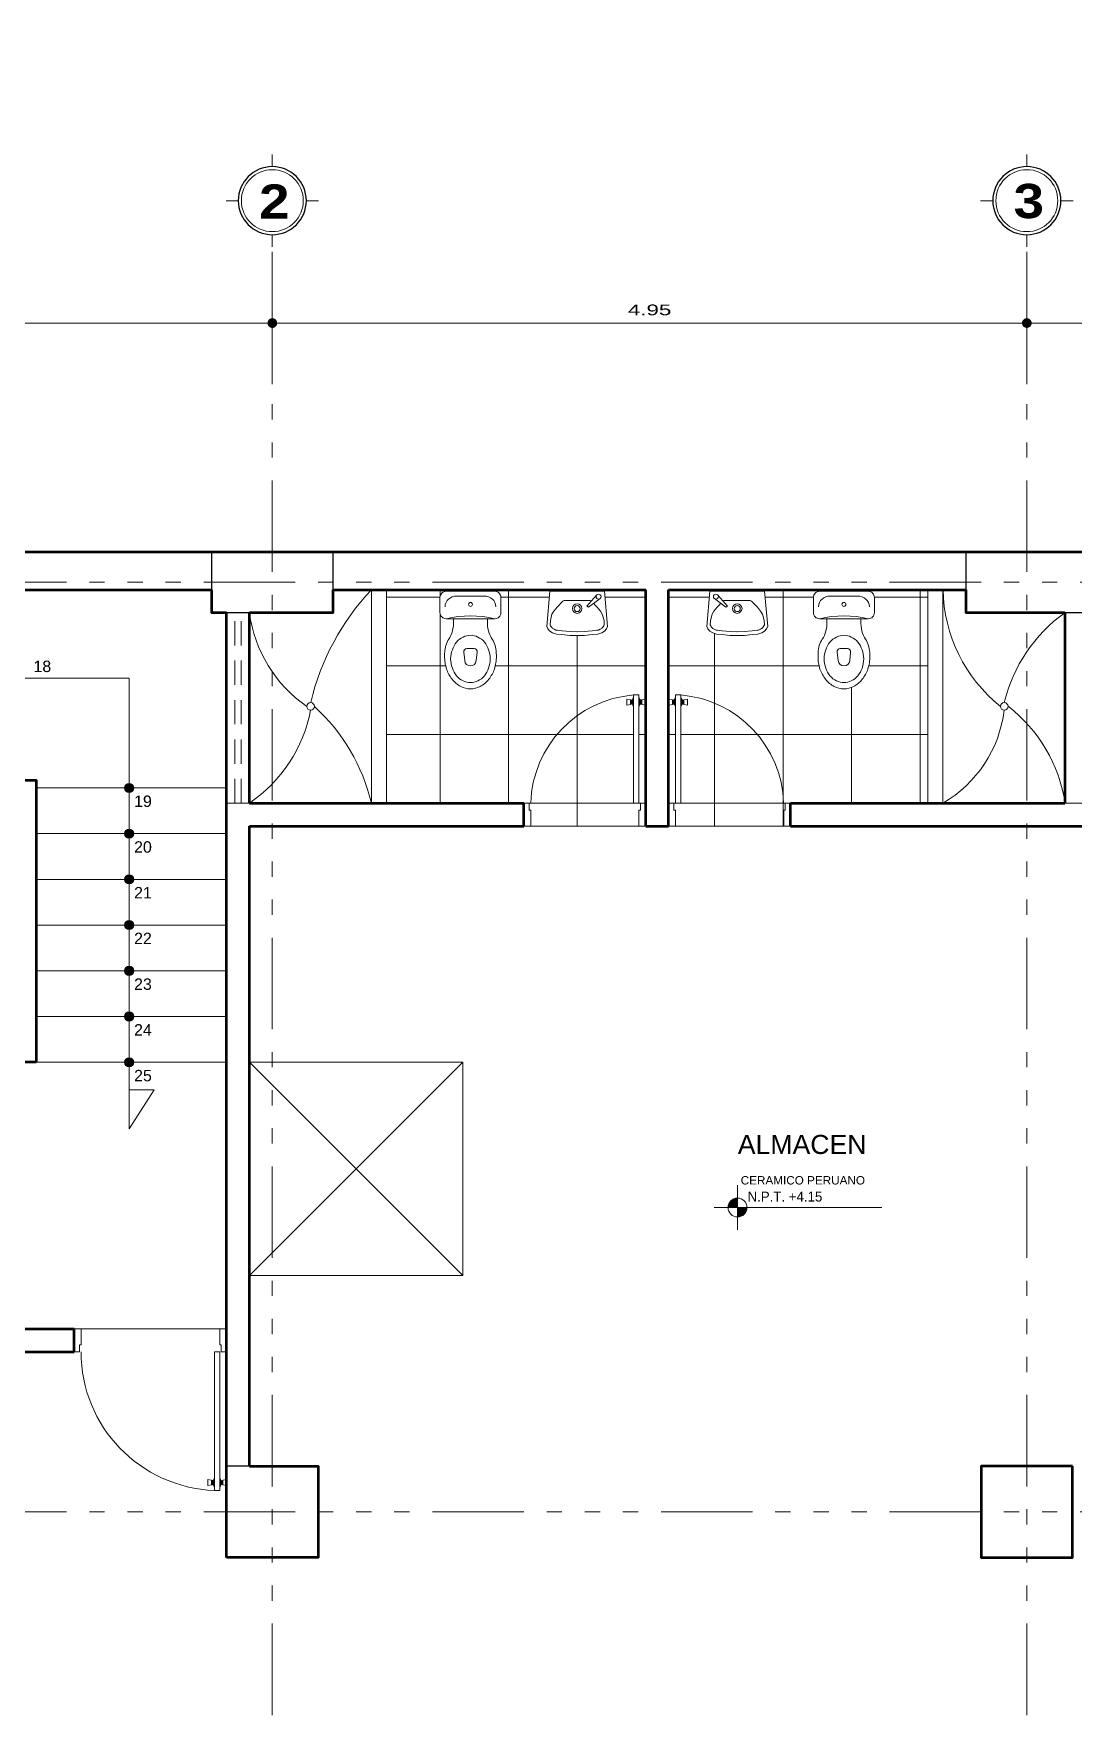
# Model space of a CAD drawing. Header units: millimetres. Extents: x 2325 to 2353, y 1262 to 1382.
# Drawn here: x 2330.16 to 2336.98, y 1331.87 to 1342.97 of the extents above; entities that cross this region are included whole.
import ezdxf

# ---------------------------------------------------------------- set-up
doc = ezdxf.new("R2010")
doc.units = ezdxf.units.MM
for name, pattern in [('ACAD_ISO14W100', [24, 12, -3, 0, -3, 0, -3, 0, -3]), ('CONTINUA', [0]), ('LÍNEAS_OCULTAS2', [4.7625, 3.175, -1.5875])]:
    doc.linetypes.add(name, pattern=pattern)
doc.layers.get('Defpoints').update_dxf_attribs({"lineweight": 0})
for name, color, linetype, lineweight in [('columnas', 152, 'Continuous', 30), ('cotas', 7, 'Continuous', 0), ('escalera', 142, 'Continuous', 9), ('LEJANO-EJES', 191, 'Continuous', 0), ('MOBILIARIO SANITARIOS', 160, 'Continuous', 0), ('muro alto', 42, 'Continuous', 53), ('PLUMA  01', 255, 'Continuous', 9), ('pluma 00', 7, 'Continuous', 0), ('pluma 01', 7, 'Continuous', 9), ('TEXTOS', 7, 'Continuous', 0), ('ventana alta', 150, 'LÍNEAS_OCULTAS2', 5)]:
    doc.layers.add(name, color=color, linetype=linetype, lineweight=lineweight)
doc.layers.add('PUERTAS', color=7, linetype='Continuous', lineweight=0, true_color=0x4242ff)
doc.layers.add('texto', color=4, linetype='Continuous')
doc.styles.add('Roberto', font='swissel.ttf', dxfattribs={"width": 1.5})
doc.styles.get("Standard").update_dxf_attribs({"font": 'arial.ttf'})
doc.styles.add('style1', font='romans.shx', dxfattribs={"height": 0.05})
doc.styles.add('style2', font='arial.ttf')
doc.dimstyles.new('ejes cortos', dxfattribs={"dimscale": 0, "dimtxt": 0.07, "dimasz": 0.05, "dimexe": 0.12, "dimexo": 0.1, "dimgap": 0.05, "dimtad": 1, "dimtih": 1, "dimtoh": 1, "dimzin": 4, "dimdsep": 46, "dimtxsty": 'Roberto', "dimblk": 'ARROW', "dimcen": 0.05, "dimclrd": 7, "dimclre": 7, "dimclrt": 7, "dimaunit": 1, "dimadec": 3, "dimazin": 1, "dimtfac": 1, "dimtix": 1, "dimtofl": 0, "dimtmove": 0, "dimatfit": 3, "dimldrblk": 'ARROW', "dimfxl": 0.4, "dimfxlon": 1, "dimtolj": 1, "dimtzin": 4, "dimlwd": 5, "dimlwe": 0, "dimarcsym": 0})

# ---------------------------------------------------------------- blocks, each defined once
blk = doc.blocks.new('P-100')
at = {"layer": 'PUERTAS'}
for p, q in [((0.045, 0), (0, 0)), ((0.045, -0.105), (0.045, 0)), ((0.955, 0), (1, 0)), ((0.955, -0.105), (0.955, 0)), ((0.045, -0.105), (0.035, -0.105)), ((0.035, -0.15), (0.035, -0.105)), ((0.955, -0.105), (0.965, -0.105)), ((0.965, -0.15), (0.965, -0.105)), ((0.035, -0.15), (0, -0.15)), ((0.045, -0.15), (0.045, -1.06)), ((0.045, -0.15), (0.08, -0.15)), ((0.08, -1.06), (0.08, -0.15)), ((0.965, -0.15), (1, -0.15)), ((0.001, -1.028), (0.001, -0.988)), ((0.025, -0.993), (0.001, -0.988)), ((0.025, -1), (0.025, -0.993)), ((0.029, -1), (0.029, -0.997)), ((0.033, -0.997), (0.029, -0.997)), ((0.037, -0.994), (0.033, -0.994)), ((0.033, -0.997), (0.033, -0.994)), ((0.033, -0.997), (0.033, -1.019)), ((0.043, -0.982), (0.037, -0.994)), ((0.037, -0.994), (0.037, -1.023)), ((0.043, -0.982), (0.043, -1.035)), ((0.045, -0.982), (0.043, -0.982)), ((0.08, -0.982), (0.082, -0.982)), ((0.082, -0.982), (0.082, -1.035)), ((0.082, -0.982), (0.088, -0.994)), ((0.088, -0.994), (0.088, -1.023)), ((0.088, -0.994), (0.092, -0.994)), ((0.092, -0.997), (0.092, -0.994)), ((0.092, -0.997), (0.096, -0.997)), ((0.092, -0.997), (0.092, -1.019)), ((0.096, -1), (0.096, -0.997)), ((0.1, -0.993), (0.124, -0.988)), ((0.1, -1), (0.1, -0.993)), ((0.124, -1.028), (0.124, -0.988)), ((0.025, -1.023), (0.001, -1.028)), ((0.029, -1), (0.025, -1)), ((0.025, -1), (0.025, -1.017)), ((0.029, -1.017), (0.025, -1.017)), ((0.025, -1.017), (0.025, -1.023)), ((0.029, -1), (0.029, -1.017)), ((0.029, -1.017), (0.029, -1.019)), ((0.033, -1.019), (0.029, -1.019)), ((0.033, -1.019), (0.033, -1.023)), ((0.037, -1.023), (0.033, -1.023)), ((0.043, -1.035), (0.037, -1.023)), ((0.045, -1.035), (0.043, -1.035)), ((0.045, -1.06), (0.08, -1.06)), ((0.08, -1.008), (0.08, -1.008)), ((0.08, -1.008), (0.08, -1.008)), ((0.08, -1.035), (0.082, -1.035)), ((0.082, -1.035), (0.088, -1.023)), ((0.088, -1.023), (0.092, -1.023)), ((0.092, -1.019), (0.096, -1.019)), ((0.092, -1.019), (0.092, -1.023)), ((0.096, -1), (0.096, -1.017)), ((0.096, -1), (0.1, -1)), ((0.096, -1.017), (0.1, -1.017)), ((0.096, -1.017), (0.096, -1.019)), ((0.1, -1), (0.1, -1.017)), ((0.1, -1.017), (0.1, -1.023)), ((0.1, -1.023), (0.124, -1.028))]:
    blk.add_line(p, q, dxfattribs=at)
blk.add_arc((0.045, -0.15), 0.91, 272.2042, 0, dxfattribs=at)
blk = doc.blocks.new('lava manos')
at = {"layer": 'MOBILIARIO SANITARIOS'}
for p, q in [((342.521, -343.005), (342.459, -343.076)), ((342.31, -343.038), (342.481, -343.038)), ((342.459, -343.076), (342.471, -343.083)), ((342.471, -343.083), (342.546, -343.026))]:
    blk.add_line(p, q, dxfattribs=at)
for points in [[(342.196, -343.208), (342.216, -342.978), (342.576, -342.978), (342.596, -343.208)], [(342.218, -343.197), (342.22, -343.169), (342.23, -343.129), (342.243, -343.109), (342.264, -343.081), (342.277, -343.068), (342.289, -343.055), (342.302, -343.043), (342.31, -343.038)], [(342.489, -343.043), (342.481, -343.038)], [(342.573, -343.197), (342.572, -343.169), (342.561, -343.129), (342.549, -343.109), (342.528, -343.081), (342.515, -343.068), (342.505, -343.057)], [(342.396, -343.268), (342.348, -343.267), (342.296, -343.262), (342.261, -343.259), (342.234, -343.25), (342.216, -343.239), (342.204, -343.225), (342.196, -343.208)], [(342.398, -343.243), (342.349, -343.241), (342.298, -343.237), (342.281, -343.236), (342.266, -343.234), (342.257, -343.232), (342.244, -343.227), (342.237, -343.223), (342.233, -343.22), (342.231, -343.218), (342.225, -343.211), (342.222, -343.205), (342.218, -343.197)], [(342.394, -343.243), (342.442, -343.241), (342.494, -343.237), (342.51, -343.236), (342.525, -343.234), (342.535, -343.232), (342.547, -343.227), (342.555, -343.223), (342.559, -343.22), (342.561, -343.218), (342.566, -343.211), (342.57, -343.205), (342.573, -343.197)], [(342.396, -343.268), (342.444, -343.267), (342.495, -343.262), (342.531, -343.259), (342.557, -343.25), (342.576, -343.239), (342.588, -343.225), (342.596, -343.208)]]:
    blk.add_lwpolyline(points, dxfattribs=at)
for centre, radius in [((342.536, -343.013), 0.0164), ((342.396, -343.091), 0.0316), ((342.396, -343.091), 0.02)]:
    blk.add_circle(centre, radius, dxfattribs=at)
blk = doc.blocks.new('ISS-I-08')
at = {"layer": 'MOBILIARIO SANITARIOS'}
for points in [[(-0.16, 0), (0.16, 0, -0.414214), (0.2, -0.04), (0.2, -0.14, -0.414214), (0.16, -0.18), (-0.16, -0.18, -0.414214), (-0.2, -0.14), (-0.2, -0.04, -0.414214)], [(0, -0.599, 0.115761), (0.048, -0.588, 0.104048), (0.092, -0.554, 0.090875), (0.119, -0.504, 0.083343), (0.13, -0.444, 0.083343), (0.119, -0.383, 0.090875), (0.092, -0.334, 0.104048), (0.048, -0.3, 0.115761), (0, -0.288, 0.115761), (-0.048, -0.3, 0.104048), (-0.092, -0.334, 0.090875), (-0.119, -0.383, 0.083343), (-0.13, -0.444, 0.083343), (-0.119, -0.504, 0.090875), (-0.092, -0.554, 0.104048), (-0.048, -0.588, 0.115761)], [(-0.038, -0.455), (-0.044, -0.399, -0.446781), (-0.024, -0.376), (0.024, -0.376, -0.446781), (0.044, -0.399), (0.038, -0.455, -0.895725)]]:
    blk.add_lwpolyline(points, format="xyb", close=True, dxfattribs=at)
for points in [[(0.167, -0.101, 0.419476), (0.091, -0.032), (-0.091, -0.032, 0.419476), (-0.167, -0.101, 0.419476)], [(-0.112, -0.18, -0.1412), (-0.135, -0.304, 0.142064), (-0.168, -0.39, 0.033775), (-0.17, -0.426, 0.079666), (-0.157, -0.51, 0.088603), (-0.12, -0.577, 0.105089), (-0.063, -0.625, 0.120705), (0, -0.64, 0.120705), (0.063, -0.625, 0.105089), (0.12, -0.577, 0.088603), (0.157, -0.51, 0.079666), (0.17, -0.426, 0.033775), (0.168, -0.39, 0.142064), (0.135, -0.304, -0.1412), (0.112, -0.18)]]:
    blk.add_lwpolyline(points, format="xyb", dxfattribs=at)
blk.add_circle((0, -0.086), 0.0127, dxfattribs=at)
blk.add_arc((0, -0.83), 0.669, 76.1721, 103.8279, dxfattribs=at)
blk = doc.blocks.new('P-80')
at = {"layer": 'PUERTAS'}
for p, q in [((0.045, 0), (0, 0)), ((0.045, -0.105), (0.045, 0)), ((0.755, -0.105), (0.755, 0)), ((0.755, 0), (0.8, 0)), ((0.045, -0.105), (0.035, -0.105)), ((0.035, -0.15), (0.035, -0.105)), ((0.755, -0.105), (0.765, -0.105)), ((0.765, -0.15), (0.765, -0.105)), ((0.035, -0.15), (0, -0.15)), ((0.045, -0.15), (0.08, -0.15)), ((0.045, -0.15), (0.045, -0.86)), ((0.08, -0.86), (0.08, -0.15)), ((0.765, -0.15), (0.8, -0.15)), ((0.001, -0.833), (0.001, -0.794)), ((0.025, -0.798), (0.001, -0.794)), ((0.025, -0.829), (0.001, -0.833)), ((0.025, -0.805), (0.025, -0.798)), ((0.029, -0.805), (0.025, -0.805)), ((0.025, -0.805), (0.025, -0.822)), ((0.029, -0.822), (0.025, -0.822)), ((0.025, -0.822), (0.025, -0.829)), ((0.033, -0.802), (0.029, -0.802)), ((0.029, -0.805), (0.029, -0.802)), ((0.029, -0.805), (0.029, -0.822)), ((0.029, -0.822), (0.029, -0.825)), ((0.033, -0.825), (0.029, -0.825)), ((0.037, -0.799), (0.033, -0.799)), ((0.033, -0.802), (0.033, -0.799)), ((0.033, -0.802), (0.033, -0.825)), ((0.033, -0.825), (0.033, -0.828)), ((0.037, -0.828), (0.033, -0.828)), ((0.043, -0.787), (0.037, -0.799)), ((0.037, -0.799), (0.037, -0.828)), ((0.043, -0.84), (0.037, -0.828)), ((0.045, -0.787), (0.043, -0.787)), ((0.043, -0.787), (0.043, -0.84)), ((0.045, -0.84), (0.043, -0.84)), ((0.045, -0.86), (0.08, -0.86)), ((0.08, -0.787), (0.082, -0.787)), ((0.08, -0.84), (0.082, -0.84)), ((0.082, -0.787), (0.082, -0.84)), ((0.082, -0.787), (0.088, -0.799)), ((0.082, -0.84), (0.088, -0.828)), ((0.088, -0.799), (0.092, -0.799)), ((0.088, -0.799), (0.088, -0.828)), ((0.088, -0.828), (0.092, -0.828)), ((0.092, -0.802), (0.092, -0.799)), ((0.092, -0.802), (0.096, -0.802)), ((0.092, -0.802), (0.092, -0.825)), ((0.092, -0.825), (0.096, -0.825)), ((0.092, -0.825), (0.092, -0.828)), ((0.096, -0.805), (0.096, -0.802)), ((0.096, -0.805), (0.1, -0.805)), ((0.096, -0.805), (0.096, -0.822)), ((0.096, -0.822), (0.096, -0.825)), ((0.096, -0.822), (0.1, -0.822)), ((0.1, -0.798), (0.124, -0.794)), ((0.1, -0.805), (0.1, -0.798)), ((0.1, -0.805), (0.1, -0.822)), ((0.1, -0.822), (0.1, -0.829)), ((0.1, -0.829), (0.124, -0.833)), ((0.124, -0.833), (0.124, -0.794)), ((0.08, -0.914), (0.08, -0.914)), ((0.08, -0.914), (0.08, -0.914))]:
    blk.add_line(p, q, dxfattribs=at)
blk.add_arc((0.021, -0.128), 0.734, 274.5891, 358.245, dxfattribs=at)
blk = doc.blocks.new('circulo de Letra del Eje')
at = {"layer": 'LEJANO-EJES', "lineweight": 5}
for p, q in [((0, 0.279), (0, 0.379)), ((0.279, 0), (0.379, 0)), ((-0.279, 0), (-0.379, 0)), ((0, -0.279), (0, -0.379))]:
    blk.add_line(p, q, dxfattribs=at)
at = {"layer": 'LEJANO-EJES', "lineweight": 30}
blk.add_circle((0, 0), 0.279, dxfattribs=at)
at = {"layer": 'LEJANO-EJES', "lineweight": 5}
blk.add_circle((0, 0), 0.254, dxfattribs=at)
blk = doc.blocks.new('ARROW')
at = {"layer": 'cotas', "ltscale": 0.5}
blk.add_line((2.5, 0), (-2.5, 0), dxfattribs=at)
at = {"layer": 'cotas', "const_width": 0.635}
blk.add_lwpolyline([(-0.32, 0, 1), (0.32, 0, 1)], format="xyb", close=True, dxfattribs=at)
blk = doc.blocks.new('*D55')
at = {"layer": 'cotas', "color": 7, "linetype": 'CONTINUA', "lineweight": 0, "transparency": 16777216}
for p, q in [((2326.924, 1340.669), (2326.924, 1341.189)), ((2331.724, 1340.669), (2331.724, 1341.189))]:
    blk.add_line(p, q, dxfattribs=at)
at = {"layer": 'cotas', "color": 7, "linetype": 'CONTINUA', "lineweight": 5, "transparency": 16777216}
blk.add_line((2326.974, 1341.069), (2331.674, 1341.069), dxfattribs=at)
at = {"layer": 'Defpoints', "color": 0, "transparency": 16777216}
for p in [(2331.724, 1341.069), (2326.924, 1339.569), (2331.724, 1339.569)]:
    blk.add_point(p, dxfattribs=at)
at = {"layer": 'cotas', "color": 7, "lineweight": 5, "transparency": 16777216, "xscale": 0.05, "yscale": 0.05, "zscale": 0.05, "rotation": 180}
blk.add_blockref('ARROW', (2326.924, 1341.069), dxfattribs=at)
at = {"layer": 'cotas', "color": 7, "lineweight": 5, "transparency": 16777216, "xscale": 0.05, "yscale": 0.05, "zscale": 0.05}
blk.add_blockref('ARROW', (2331.724, 1341.069), dxfattribs=at)
at = {"layer": 'cotas', "color": 7, "transparency": 16777216, "insert": (2329.324, 1341.155), "char_height": 0.07, "attachment_point": 5, "style": 'Roberto'}
blk.add_mtext('\\A1;4.80', dxfattribs=at)
blk = doc.blocks.new('*D56')
at = {"layer": 'cotas', "color": 7, "linetype": 'CONTINUA', "lineweight": 0, "transparency": 16777216}
for p, q in [((2331.724, 1340.669), (2331.724, 1341.189)), ((2336.674, 1340.669), (2336.674, 1341.189))]:
    blk.add_line(p, q, dxfattribs=at)
at = {"layer": 'cotas', "color": 7, "linetype": 'CONTINUA', "lineweight": 5, "transparency": 16777216}
blk.add_line((2331.774, 1341.069), (2336.624, 1341.069), dxfattribs=at)
at = {"layer": 'Defpoints', "color": 0, "transparency": 16777216}
for p in [(2336.674, 1341.069), (2331.724, 1339.569), (2336.674, 1339.569)]:
    blk.add_point(p, dxfattribs=at)
at = {"layer": 'cotas', "color": 7, "lineweight": 5, "transparency": 16777216, "xscale": 0.05, "yscale": 0.05, "zscale": 0.05, "rotation": 180}
blk.add_blockref('ARROW', (2331.724, 1341.069), dxfattribs=at)
at = {"layer": 'cotas', "color": 7, "lineweight": 5, "transparency": 16777216, "xscale": 0.05, "yscale": 0.05, "zscale": 0.05}
blk.add_blockref('ARROW', (2336.674, 1341.069), dxfattribs=at)
at = {"layer": 'cotas', "color": 7, "transparency": 16777216, "insert": (2334.199, 1341.155), "char_height": 0.07, "attachment_point": 5, "style": 'Roberto'}
blk.add_mtext('\\A1;4.95', dxfattribs=at)
blk = doc.blocks.new('*D57')
at = {"layer": 'cotas', "color": 7, "linetype": 'CONTINUA', "lineweight": 0, "transparency": 16777216}
for p, q in [((2336.674, 1340.669), (2336.674, 1341.189)), ((2341.474, 1340.669), (2341.474, 1341.189))]:
    blk.add_line(p, q, dxfattribs=at)
at = {"layer": 'cotas', "color": 7, "linetype": 'CONTINUA', "lineweight": 5, "transparency": 16777216}
blk.add_line((2336.724, 1341.069), (2341.424, 1341.069), dxfattribs=at)
at = {"layer": 'Defpoints', "color": 0, "transparency": 16777216}
for p in [(2341.474, 1341.069), (2336.674, 1339.569), (2341.474, 1339.569)]:
    blk.add_point(p, dxfattribs=at)
at = {"layer": 'cotas', "color": 7, "lineweight": 5, "transparency": 16777216, "xscale": 0.05, "yscale": 0.05, "zscale": 0.05, "rotation": 180}
blk.add_blockref('ARROW', (2336.674, 1341.069), dxfattribs=at)
at = {"layer": 'cotas', "color": 7, "lineweight": 5, "transparency": 16777216, "xscale": 0.05, "yscale": 0.05, "zscale": 0.05}
blk.add_blockref('ARROW', (2341.474, 1341.069), dxfattribs=at)
at = {"layer": 'cotas', "color": 7, "transparency": 16777216, "insert": (2339.074, 1341.155), "char_height": 0.07, "attachment_point": 5, "style": 'Roberto'}
blk.add_mtext('\\A1;4.80', dxfattribs=at)
blk = doc.blocks.new('*D80')
at = {"layer": 'cotas', "color": 7, "linetype": 'CONTINUA', "lineweight": 0, "transparency": 16777216}
for p, q in [((2336.674, 1365.168), (2336.674, 1364.648)), ((2341.474, 1365.168), (2341.474, 1364.648))]:
    blk.add_line(p, q, dxfattribs=at)
at = {"layer": 'cotas', "color": 7, "linetype": 'CONTINUA', "lineweight": 5, "transparency": 16777216}
blk.add_line((2336.724, 1364.768), (2341.424, 1364.768), dxfattribs=at)
at = {"layer": 'Defpoints', "color": 0, "transparency": 16777216}
for p in [(2336.674, 1365.469), (2341.474, 1365.469), (2341.474, 1364.768), (2327.992, 1317.119), (2327.992, 1316.819), (2328.032, 1316.819)]:
    blk.add_point(p, dxfattribs=at)
at = {"layer": 'PLUMA  01', "color": 7, "linetype": 'CONTINUA', "lineweight": 5, "transparency": 16777216}
for p, q in [((2328.032, 1317.169), (2328.032, 1317.219)), ((2328.032, 1316.769), (2328.032, 1316.719))]:
    blk.add_line(p, q, dxfattribs=at)
at = {"layer": 'PLUMA  01', "color": 7, "linetype": 'CONTINUA', "lineweight": 0, "transparency": 16777216}
for p, q in [((2328.032, 1317.119), (2328.152, 1317.119)), ((2328.032, 1316.819), (2328.152, 1316.819))]:
    blk.add_line(p, q, dxfattribs=at)
at = {"layer": 'cotas', "color": 7, "lineweight": 5, "transparency": 16777216, "xscale": 0.05, "yscale": 0.05, "zscale": 0.05, "rotation": 180}
blk.add_blockref('ARROW', (2336.674, 1364.768), dxfattribs=at)
at = {"layer": 'cotas', "color": 7, "lineweight": 5, "transparency": 16777216, "xscale": 0.05, "yscale": 0.05, "zscale": 0.05}
blk.add_blockref('ARROW', (2341.474, 1364.768), dxfattribs=at)
at = {"layer": 'PLUMA  01', "color": 7, "lineweight": 5, "transparency": 16777216, "xscale": 0.05, "yscale": 0.05, "zscale": 0.05}
for p, rotation in [((2328.032, 1317.119), 270), ((2328.032, 1316.819), 90)]:
    blk.add_blockref('ARROW', p, dxfattribs=dict(at, rotation=rotation))
at = {"layer": 'cotas', "color": 7, "transparency": 16777216, "insert": (2339.074, 1364.853), "char_height": 0.07, "attachment_point": 5, "style": 'Roberto'}
blk.add_mtext('\\A1;4.80', dxfattribs=at)
at = {"layer": 'PLUMA  01', "color": 7, "transparency": 16777216, "insert": (2328.032, 1316.969), "char_height": 0.07, "attachment_point": 5, "style": 'Roberto'}
blk.add_mtext('\\A1;.30', dxfattribs=at)
blk = doc.blocks.new('*D83')
at = {"layer": 'cotas', "color": 7, "linetype": 'CONTINUA', "lineweight": 0, "transparency": 16777216}
for p, q in [((2342.724, 1379.369), (2343.244, 1379.369)), ((2342.724, 1373.269), (2343.244, 1373.269))]:
    blk.add_line(p, q, dxfattribs=at)
at = {"layer": 'cotas', "color": 7, "linetype": 'CONTINUA', "lineweight": 5, "transparency": 16777216}
for p, q in [((2343.124, 1379.319), (2343.124, 1376.405)), ((2343.124, 1373.319), (2343.124, 1376.233))]:
    blk.add_line(p, q, dxfattribs=at)
at = {"layer": 'Defpoints', "color": 0, "transparency": 16777216}
for p in [(2341.624, 1379.369), (2341.624, 1373.269), (2343.124, 1373.269), (2328.874, 1316.319), (2329.724, 1316.319), (2329.724, 1315.977)]:
    blk.add_point(p, dxfattribs=at)
at = {"layer": 'PLUMA  01', "color": 7, "linetype": 'CONTINUA', "lineweight": 0, "transparency": 16777216}
for p, q in [((2328.874, 1316.219), (2328.874, 1315.857)), ((2329.724, 1316.219), (2329.724, 1315.857))]:
    blk.add_line(p, q, dxfattribs=at)
at = {"layer": 'PLUMA  01', "color": 7, "linetype": 'CONTINUA', "lineweight": 5, "transparency": 16777216}
blk.add_line((2328.924, 1315.977), (2329.674, 1315.977), dxfattribs=at)
at = {"layer": 'cotas', "color": 7, "lineweight": 5, "transparency": 16777216, "xscale": 0.05, "yscale": 0.05, "zscale": 0.05}
for p, rotation in [((2343.124, 1379.369), 90), ((2343.124, 1373.269), 270)]:
    blk.add_blockref('ARROW', p, dxfattribs=dict(at, rotation=rotation))
at = {"layer": 'PLUMA  01', "color": 7, "lineweight": 5, "transparency": 16777216, "xscale": 0.05, "yscale": 0.05, "zscale": 0.05, "rotation": 180}
blk.add_blockref('ARROW', (2328.874, 1315.977), dxfattribs=at)
at = {"layer": 'PLUMA  01', "color": 7, "lineweight": 5, "transparency": 16777216, "xscale": 0.05, "yscale": 0.05, "zscale": 0.05}
blk.add_blockref('ARROW', (2329.724, 1315.977), dxfattribs=at)
at = {"layer": 'cotas', "color": 7, "transparency": 16777216, "insert": (2343.124, 1376.319), "char_height": 0.07, "attachment_point": 5, "style": 'Roberto'}
blk.add_mtext('\\A1;6.10', dxfattribs=at)
at = {"layer": 'PLUMA  01', "color": 7, "transparency": 16777216, "insert": (2329.299, 1316.063), "char_height": 0.07, "attachment_point": 5, "style": 'Roberto'}
blk.add_mtext('\\A1;.85', dxfattribs=at)
blk = doc.blocks.new('*D84')
at = {"layer": 'cotas', "color": 7, "linetype": 'CONTINUA', "lineweight": 0, "transparency": 16777216}
for p, q in [((2342.724, 1373.269), (2343.244, 1373.269)), ((2342.724, 1367.169), (2343.244, 1367.169))]:
    blk.add_line(p, q, dxfattribs=at)
at = {"layer": 'cotas', "color": 7, "linetype": 'CONTINUA', "lineweight": 5, "transparency": 16777216}
for p, q in [((2343.124, 1373.219), (2343.124, 1370.305)), ((2343.124, 1367.219), (2343.124, 1370.133))]:
    blk.add_line(p, q, dxfattribs=at)
at = {"layer": 'Defpoints', "color": 0, "transparency": 16777216}
for p in [(2341.624, 1373.269), (2341.624, 1367.169), (2343.124, 1367.169), (2331.574, 1314.819), (2332.974, 1314.819), (2332.974, 1314.349)]:
    blk.add_point(p, dxfattribs=at)
at = {"layer": 'PLUMA  01', "color": 7, "linetype": 'CONTINUA', "lineweight": 0, "transparency": 16777216}
for p, q in [((2331.574, 1314.719), (2331.574, 1314.229)), ((2332.974, 1314.719), (2332.974, 1314.229))]:
    blk.add_line(p, q, dxfattribs=at)
at = {"layer": 'PLUMA  01', "color": 7, "linetype": 'CONTINUA', "lineweight": 5, "transparency": 16777216}
blk.add_line((2331.624, 1314.349), (2332.924, 1314.349), dxfattribs=at)
at = {"layer": 'cotas', "color": 7, "lineweight": 5, "transparency": 16777216, "xscale": 0.05, "yscale": 0.05, "zscale": 0.05}
for p, rotation in [((2343.124, 1373.269), 90), ((2343.124, 1367.169), 270)]:
    blk.add_blockref('ARROW', p, dxfattribs=dict(at, rotation=rotation))
at = {"layer": 'PLUMA  01', "color": 7, "lineweight": 5, "transparency": 16777216, "xscale": 0.05, "yscale": 0.05, "zscale": 0.05, "rotation": 180}
blk.add_blockref('ARROW', (2331.574, 1314.349), dxfattribs=at)
at = {"layer": 'PLUMA  01', "color": 7, "lineweight": 5, "transparency": 16777216, "xscale": 0.05, "yscale": 0.05, "zscale": 0.05}
blk.add_blockref('ARROW', (2332.974, 1314.349), dxfattribs=at)
at = {"layer": 'cotas', "color": 7, "transparency": 16777216, "insert": (2343.124, 1370.219), "char_height": 0.07, "attachment_point": 5, "style": 'Roberto'}
blk.add_mtext('\\A1;6.10', dxfattribs=at)
at = {"layer": 'PLUMA  01', "color": 7, "transparency": 16777216, "insert": (2332.274, 1314.435), "char_height": 0.07, "attachment_point": 5, "style": 'Roberto'}
blk.add_mtext('\\A1;1.40', dxfattribs=at)
blk = doc.blocks.new('T')
at = {"layer": 'TEXTOS'}
h = blk.add_hatch(color=256, dxfattribs=at)
h.paths.add_polyline_path([(224.431, 249.625, 0.414214), (224.369, 249.563), (224.431, 249.563)])
h.paths.add_polyline_path([(224.431, 249.563), (224.431, 249.501, 0.414214), (224.493, 249.563)])
at = {"layer": 'TEXTOS', "lineweight": 5}
for p, q in [((224.431, 249.71), (224.431, 249.563)), ((224.278, 249.563), (225.377, 249.563)), ((224.431, 249.417), (224.431, 249.563))]:
    blk.add_line(p, q, dxfattribs=at)
blk.add_circle((224.431, 249.563), 0.0619, dxfattribs=at)
blk = doc.blocks.new('*D93')
at = {"layer": 'Defpoints', "color": 0, "transparency": 16777216}
for p in [(2332.024, 1346.969), (2331.536, 1346.469), (2332.024, 1346.469), (2335.959, 1319.569), (2336.274, 1319.569), (2336.274, 1319.169)]:
    blk.add_point(p, dxfattribs=at)
at = {"layer": 'PLUMA  01', "color": 7, "linetype": 'CONTINUA', "lineweight": 0, "transparency": 16777216}
for p, q in [((2331.924, 1346.969), (2331.416, 1346.969)), ((2331.924, 1346.469), (2331.416, 1346.469)), ((2336.174, 1319.569), (2335.839, 1319.569)), ((2336.174, 1319.169), (2335.839, 1319.169))]:
    blk.add_line(p, q, dxfattribs=at)
at = {"layer": 'PLUMA  01', "color": 7, "linetype": 'CONTINUA', "lineweight": 5, "transparency": 16777216}
for p, q in [((2331.536, 1346.919), (2331.536, 1346.805)), ((2331.536, 1346.519), (2331.536, 1346.633)), ((2335.959, 1319.519), (2335.959, 1319.455)), ((2335.959, 1319.219), (2335.959, 1319.283))]:
    blk.add_line(p, q, dxfattribs=at)
at = {"layer": 'PLUMA  01', "color": 7, "lineweight": 5, "transparency": 16777216, "xscale": 0.05, "yscale": 0.05, "zscale": 0.05}
for p, rotation in [((2331.536, 1346.969), 90), ((2331.536, 1346.469), 270), ((2335.959, 1319.569), 90), ((2335.959, 1319.169), 270)]:
    blk.add_blockref('ARROW', p, dxfattribs=dict(at, rotation=rotation))
at = {"layer": 'PLUMA  01', "color": 7, "transparency": 16777216, "char_height": 0.07, "attachment_point": 5, "style": 'Roberto'}
for s, insert in [('\\A1;.50', (2331.536, 1346.719)), ('\\A1;.40', (2335.959, 1319.369))]:
    blk.add_mtext(s, dxfattribs=dict(at, insert=insert))

msp = doc.modelspace()

# ---------------------------------------------------------------- hatches: boundary and pattern name
at = {"layer": 'escalera'}
h = msp.add_hatch(color=256, dxfattribs=at)
h.dxf.hatch_style = 1
edge = h.paths.add_edge_path()
edge.add_arc((2330.785, 1338.019), 0.03, 0, 360)
h = msp.add_hatch(color=256, dxfattribs=at)
h.dxf.hatch_style = 1
edge = h.paths.add_edge_path()
edge.add_arc((2330.785, 1337.719), 0.03, 0, 360)
h = msp.add_hatch(color=256, dxfattribs=at)
h.dxf.hatch_style = 1
edge = h.paths.add_edge_path()
edge.add_arc((2330.785, 1337.419), 0.03, 0, 360)
h = msp.add_hatch(color=256, dxfattribs=at)
h.dxf.hatch_style = 1
edge = h.paths.add_edge_path()
edge.add_arc((2330.785, 1337.119), 0.03, 0, 360)
h = msp.add_hatch(color=256, dxfattribs=at)
h.dxf.hatch_style = 1
edge = h.paths.add_edge_path()
edge.add_arc((2330.785, 1336.819), 0.03, 0, 360)
h = msp.add_hatch(color=256, dxfattribs=at)
h.dxf.hatch_style = 1
edge = h.paths.add_edge_path()
edge.add_arc((2330.785, 1336.519), 0.03, 0, 360)
h = msp.add_hatch(color=256, dxfattribs=at)
h.dxf.hatch_style = 1
edge = h.paths.add_edge_path()
edge.add_arc((2330.785, 1336.219), 0.03, 0, 360)
at = {"layer": 'pluma 00'}
h = msp.add_hatch(dxfattribs=at)
h.set_pattern_fill('_USER', color=256, scale=0.45, double=1, pattern_type=0)
h.set_pattern_definition([(0, (2334.1741, 1337.91934), (0, 0.45), []), (90, (2334.1741, 1337.91934), (-0.45, 3e-17), [])])
h.paths.add_polyline_path([(2334.174, 1339.319), (2332.474, 1339.319), (2332.474, 1337.919), (2333.374, 1337.919), (2333.374, 1337.769), (2334.174, 1337.769)])
h.paths.add_polyline_path([(2334.094, 1338.629), (2334.129, 1338.629), (2334.129, 1338.612), (2334.137, 1338.597), (2334.145, 1338.597), (2334.173, 1338.603), (2334.173, 1338.563), (2334.145, 1338.569), (2334.137, 1338.569), (2334.129, 1338.554), (2334.129, 1337.919), (2334.094, 1337.919), (2334.094, 1338.554), (2334.086, 1338.569), (2334.078, 1338.569), (2334.05, 1338.563), (2334.05, 1338.603), (2334.078, 1338.597), (2334.086, 1338.597), (2334.094, 1338.612)], flags=16)
h.paths.add_polyline_path([(2333.144, 1338.732, -0.105089), (2333.087, 1338.685, -0.120705), (2333.024, 1338.669, -0.120705), (2332.961, 1338.685, -0.105089), (2332.904, 1338.732, -0.088603), (2332.868, 1338.799, -0.079666), (2332.854, 1338.883, -0.033775), (2332.857, 1338.919, -0.142064), (2332.889, 1339.006, 0.1412), (2332.912, 1339.129), (2332.864, 1339.129, -0.414214), (2332.824, 1339.169), (2332.824, 1339.269, -0.414214), (2332.864, 1339.309), (2333.184, 1339.309, -0.414214), (2333.224, 1339.269), (2333.224, 1339.169, -0.414214), (2333.184, 1339.129), (2333.136, 1339.129, 0.1412), (2333.16, 1339.006, -0.142064), (2333.192, 1338.919, -0.033775), (2333.194, 1338.883, -0.079666), (2333.181, 1338.799, -0.088603)], flags=16)
h.paths.add_polyline_path([(2333.116, 1338.756, -0.104048), (2333.072, 1338.722, -0.115761), (2333.024, 1338.71, -0.115761), (2332.976, 1338.722, -0.104048), (2332.932, 1338.756, -0.090875), (2332.905, 1338.805, -0.083343), (2332.895, 1338.866, -0.083343), (2332.905, 1338.926, -0.090875), (2332.932, 1338.976, -0.104048), (2332.976, 1339.01, -0.115761), (2333.024, 1339.021, -0.115761), (2333.072, 1339.01, -0.104048), (2333.116, 1338.976, -0.090875), (2333.144, 1338.926, -0.083343), (2333.154, 1338.866, -0.083343), (2333.144, 1338.805, -0.090875)], flags=0)
h.paths.add_polyline_path([(2333.589, 1339.029), (2333.562, 1339.037), (2333.544, 1339.048), (2333.532, 1339.063), (2333.524, 1339.079), (2333.544, 1339.309), (2333.904, 1339.309), (2333.924, 1339.079), (2333.916, 1339.063), (2333.904, 1339.048), (2333.886, 1339.037), (2333.859, 1339.029), (2333.824, 1339.025), (2333.772, 1339.021), (2333.724, 1339.019), (2333.676, 1339.021), (2333.625, 1339.025)], flags=16)
h.paths.add_polyline_path([(2333.594, 1339.053), (2333.585, 1339.055), (2333.573, 1339.06), (2333.562, 1339.066), (2333.551, 1339.079), (2333.547, 1339.09), (2333.548, 1339.118), (2333.559, 1339.158), (2333.571, 1339.178), (2333.592, 1339.206), (2333.605, 1339.22), (2333.618, 1339.233), (2333.631, 1339.245), (2333.639, 1339.249), (2333.809, 1339.249), (2333.817, 1339.245), (2333.852, 1339.285, -0.695685), (2333.881, 1339.274, -0.235648), (2333.874, 1339.261), (2333.833, 1339.23), (2333.843, 1339.22), (2333.856, 1339.206), (2333.877, 1339.178), (2333.89, 1339.158), (2333.9, 1339.118), (2333.902, 1339.09), (2333.897, 1339.079), (2333.887, 1339.066), (2333.875, 1339.06), (2333.863, 1339.055), (2333.854, 1339.053), (2333.839, 1339.051), (2333.822, 1339.05), (2333.771, 1339.047), (2333.724, 1339.044), (2333.678, 1339.047), (2333.626, 1339.05), (2333.609, 1339.051)], flags=0)
h.paths.add_polyline_path([(2332.986, 1338.854), (2332.98, 1338.911, -0.446781), (2333, 1338.933), (2333.049, 1338.933, -0.446781), (2333.068, 1338.911), (2333.062, 1338.854, -0.895725)], flags=0)
h.paths.add_polyline_path([(2334.086, 1338.572), (2334.082, 1338.572), (2334.082, 1338.569), (2334.086, 1338.569)], flags=0)
h.paths.add_polyline_path([(2334.082, 1338.574), (2334.078, 1338.574), (2334.078, 1338.572), (2334.082, 1338.572)], flags=0)
h.paths.add_polyline_path([(2334.074, 1338.574), (2334.074, 1338.592), (2334.074, 1338.594), (2334.078, 1338.594), (2334.078, 1338.574)], flags=0)
h.paths.add_polyline_path([(2334.078, 1338.594), (2334.082, 1338.597), (2334.082, 1338.592), (2334.078, 1338.592)], flags=0)
h.paths.add_polyline_path([(2334.137, 1338.569), (2334.137, 1338.594), (2334.149, 1338.594), (2334.149, 1338.574), (2334.149, 1338.572), (2334.141, 1338.572), (2334.141, 1338.569)], flags=0)
h.paths.add_polyline_path([(2333.693, 1339.196, -1), (2333.756, 1339.196, -1)], flags=0)
h.paths.add_polyline_path([(2334.141, 1338.592), (2334.145, 1338.592), (2334.145, 1338.594), (2334.141, 1338.597)], flags=0)
h.paths.add_polyline_path([(2333.705, 1339.196, -1), (2333.745, 1339.196, -1)], flags=0)
h.paths.add_polyline_path([(2333.012, 1339.223, -1), (2333.037, 1339.223, -1)], flags=0)
h.paths.add_polyline_path([(2336.024, 1339.319), (2334.324, 1339.319), (2334.324, 1337.769), (2335.124, 1337.769), (2335.124, 1337.919), (2336.024, 1337.919)])
h.paths.add_polyline_path([(2335.318, 1338.799, -0.079666), (2335.304, 1338.883, -0.033775), (2335.307, 1338.919, -0.142064), (2335.339, 1339.006, 0.1412), (2335.362, 1339.129), (2335.314, 1339.129, -0.414214), (2335.274, 1339.169), (2335.274, 1339.269, -0.414214), (2335.314, 1339.309), (2335.634, 1339.309, -0.414214), (2335.674, 1339.269), (2335.674, 1339.169, -0.414214), (2335.634, 1339.129), (2335.586, 1339.129, 0.1412), (2335.61, 1339.006, -0.142064), (2335.642, 1338.919, -0.033775), (2335.644, 1338.883, -0.079666), (2335.631, 1338.799, -0.088603), (2335.594, 1338.732, -0.105089), (2335.537, 1338.685, -0.120705), (2335.474, 1338.669, -0.120705), (2335.411, 1338.685, -0.105089), (2335.354, 1338.732, -0.088603)], flags=16)
h.paths.add_polyline_path([(2335.355, 1338.805, -0.083343), (2335.345, 1338.866, -0.083343), (2335.355, 1338.926, -0.090875), (2335.382, 1338.976, -0.104048), (2335.426, 1339.01, -0.115761), (2335.474, 1339.021, -0.115761), (2335.522, 1339.01, -0.104048), (2335.566, 1338.976, -0.090875), (2335.594, 1338.926, -0.083343), (2335.604, 1338.866, -0.083343), (2335.594, 1338.805, -0.090875), (2335.566, 1338.756, -0.104048), (2335.522, 1338.722, -0.115761), (2335.474, 1338.71, -0.115761), (2335.426, 1338.722, -0.104048), (2335.382, 1338.756, -0.090875)], flags=0)
h.paths.add_polyline_path([(2335.436, 1338.854), (2335.43, 1338.911, -0.446781), (2335.45, 1338.933), (2335.499, 1338.933, -0.446781), (2335.518, 1338.911), (2335.512, 1338.854, -0.895725)], flags=0)
h.paths.add_polyline_path([(2334.404, 1338.612), (2334.412, 1338.597), (2334.42, 1338.597), (2334.448, 1338.603), (2334.448, 1338.563), (2334.42, 1338.569), (2334.412, 1338.569), (2334.404, 1338.554), (2334.404, 1337.919), (2334.369, 1337.919), (2334.369, 1338.554), (2334.361, 1338.569), (2334.353, 1338.569), (2334.325, 1338.563), (2334.325, 1338.603), (2334.353, 1338.597), (2334.361, 1338.597), (2334.369, 1338.612), (2334.369, 1338.629), (2334.404, 1338.629)], flags=16)
h.paths.add_polyline_path([(2334.936, 1339.037), (2334.909, 1339.029), (2334.874, 1339.025), (2334.822, 1339.021), (2334.774, 1339.019), (2334.726, 1339.021), (2334.675, 1339.025), (2334.639, 1339.029), (2334.612, 1339.037), (2334.594, 1339.048), (2334.582, 1339.063), (2334.574, 1339.079), (2334.594, 1339.309), (2334.954, 1339.309), (2334.974, 1339.079), (2334.966, 1339.063), (2334.954, 1339.048)], flags=16)
h.paths.add_polyline_path([(2334.646, 1339.285, -0.179464), (2334.65, 1339.274, -0.618583), (2334.624, 1339.261), (2334.699, 1339.205), (2334.711, 1339.211)], flags=0)
h.paths.add_polyline_path([(2334.925, 1339.06), (2334.913, 1339.055), (2334.904, 1339.053), (2334.889, 1339.051), (2334.872, 1339.05), (2334.821, 1339.047), (2334.774, 1339.044), (2334.728, 1339.047), (2334.676, 1339.05), (2334.659, 1339.051), (2334.644, 1339.053), (2334.635, 1339.055), (2334.623, 1339.06), (2334.612, 1339.066), (2334.601, 1339.079), (2334.6, 1339.082), (2334.604, 1339.076), (2334.609, 1339.069), (2334.611, 1339.067), (2334.615, 1339.064), (2334.623, 1339.06), (2334.635, 1339.055), (2334.644, 1339.053), (2334.659, 1339.051), (2334.676, 1339.05), (2334.728, 1339.047), (2334.774, 1339.044), (2334.821, 1339.047), (2334.872, 1339.05), (2334.889, 1339.051), (2334.904, 1339.053), (2334.913, 1339.055), (2334.925, 1339.06), (2334.933, 1339.064), (2334.937, 1339.067), (2334.939, 1339.069), (2334.947, 1339.079), (2334.948, 1339.082), (2334.945, 1339.076), (2334.937, 1339.066)], flags=0)
h.paths.add_polyline_path([(2334.742, 1339.196, -1), (2334.805, 1339.196, -1)], flags=0)
h.paths.add_polyline_path([(2334.753, 1339.196, -1), (2334.793, 1339.196, -1)], flags=0)
h.paths.add_polyline_path([(2335.461, 1339.223, -1), (2335.487, 1339.223, -1)], flags=0)
h.paths.add_polyline_path([(2334.424, 1338.574), (2334.424, 1338.572), (2334.416, 1338.572), (2334.416, 1338.569), (2334.412, 1338.597), (2334.412, 1338.594), (2334.424, 1338.594)], flags=0)
h.paths.add_polyline_path([(2334.416, 1338.592), (2334.42, 1338.592), (2334.42, 1338.594), (2334.416, 1338.597)], flags=0)
h.paths.add_polyline_path([(2334.361, 1338.572), (2334.357, 1338.572), (2334.357, 1338.569), (2334.361, 1338.569)], flags=0)
h.paths.add_polyline_path([(2334.357, 1338.574), (2334.353, 1338.574), (2334.353, 1338.572), (2334.357, 1338.572)], flags=0)
h.paths.add_polyline_path([(2334.353, 1338.574), (2334.349, 1338.574), (2334.349, 1338.592), (2334.349, 1338.594), (2334.353, 1338.594)], flags=0)
h.paths.add_polyline_path([(2334.357, 1338.597), (2334.357, 1338.592), (2334.353, 1338.592), (2334.353, 1338.594)], flags=0)

# ---------------------------------------------------------------- linework, layer by layer
at = {"layer": 'columnas', "ltscale": 1.5}
for points in [[(2331.324, 1339.169), (2332.124, 1339.169), (2332.124, 1339.569), (2331.324, 1339.569)], [(2336.274, 1339.169), (2337.074, 1339.169), (2337.074, 1339.569), (2336.274, 1339.569)], [(2329.974, 1336.419), (2329.724, 1336.419), (2329.724, 1336.219), (2330.174, 1336.219), (2330.174, 1338.069), (2328.274, 1338.069), (2328.274, 1336.219), (2328.874, 1336.219), (2328.874, 1336.419), (2328.474, 1336.419), (2328.474, 1337.869), (2329.974, 1337.869)], [(2331.424, 1332.969), (2332.024, 1332.969), (2332.024, 1333.569), (2331.424, 1333.569)], [(2336.374, 1332.969), (2336.974, 1332.969), (2336.974, 1333.569), (2336.374, 1333.569)]]:
    msp.add_lwpolyline(points, close=True, dxfattribs=at)
at = {"layer": 'escalera', "ltscale": 0.75, "transparency": 16777216}
for p, q in [((2330.174, 1338.019), (2331.424, 1338.019)), ((2330.174, 1337.719), (2331.424, 1337.719)), ((2330.174, 1337.419), (2331.424, 1337.419)), ((2330.174, 1337.119), (2331.424, 1337.119)), ((2330.174, 1336.819), (2331.424, 1336.819)), ((2330.174, 1336.519), (2331.424, 1336.519)), ((2330.174, 1336.219), (2331.424, 1336.219))]:
    msp.add_line(p, q, dxfattribs=at)
msp.add_lwpolyline([(2327.649, 1335.866), (2327.649, 1338.739), (2330.785, 1338.739), (2330.785, 1335.783), (2330.948, 1336.037), (2330.785, 1336.037)], dxfattribs=at)
at = {"layer": 'escalera'}
for centre in [(2330.785, 1338.019), (2330.785, 1337.719), (2330.785, 1337.419), (2330.785, 1337.119), (2330.785, 1336.819), (2330.785, 1336.519), (2330.785, 1336.219)]:
    msp.add_circle(centre, 0.03, dxfattribs=at)
at = {"layer": 'LEJANO-EJES', "color": 6, "linetype": 'ACAD_ISO14W100', "lineweight": 0, "ltscale": 0.05, "transparency": 16777216}
for p, q in [((2331.724, 1324.436), (2331.724, 1341.569)), ((2336.674, 1324.436), (2336.674, 1341.569)), ((2325.274, 1339.369), (2343.124, 1339.369)), ((2325.274, 1333.269), (2343.124, 1333.269))]:
    msp.add_line(p, q, dxfattribs=at)
at = {"layer": 'muro alto'}
for p, q in [((2334.174, 1337.769), (2334.174, 1339.319)), ((2334.324, 1337.769), (2334.324, 1339.319)), ((2331.424, 1332.969), (2331.424, 1339.169)), ((2331.574, 1337.919), (2331.574, 1339.169)), ((2336.924, 1339.169), (2336.924, 1337.919)), ((2333.374, 1337.769), (2333.374, 1337.919)), ((2335.124, 1337.769), (2335.124, 1337.919)), ((2331.574, 1333.569), (2331.574, 1337.769)), ((2327.024, 1334.469), (2330.424, 1334.469)), ((2330.424, 1334.319), (2330.424, 1334.469)), ((2327.074, 1334.319), (2330.424, 1334.319))]:
    msp.add_line(p, q, dxfattribs=at)
for points in [[(2327.374, 1326.969), (2326.774, 1326.969), (2326.774, 1339.569), (2341.624, 1339.569), (2341.624, 1326.969), (2330.074, 1326.969)], [(2327.374, 1339.319), (2331.324, 1339.319)], [(2331.324, 1339.319), (2331.324, 1339.169), (2331.424, 1339.169)], [(2331.574, 1339.169), (2332.124, 1339.169), (2332.124, 1339.319)], [(2332.124, 1339.319), (2334.174, 1339.319)], [(2334.324, 1339.319), (2336.274, 1339.319)], [(2336.274, 1339.319), (2336.274, 1339.169), (2336.924, 1339.169)], [(2330.174, 1336.219), (2329.724, 1336.219), (2329.724, 1336.419), (2329.974, 1336.419), (2329.974, 1337.869), (2328.474, 1337.869), (2328.474, 1336.419), (2328.874, 1336.419), (2328.874, 1336.219), (2328.274, 1336.219), (2328.274, 1338.069), (2330.174, 1338.069), (2330.174, 1336.219)], [(2331.574, 1337.919), (2333.374, 1337.919)], [(2335.124, 1337.919), (2336.924, 1337.919)], [(2331.574, 1337.769), (2333.374, 1337.769)], [(2334.174, 1337.769), (2334.324, 1337.769)], [(2335.124, 1337.769), (2337.074, 1337.769)], [(2331.574, 1333.569), (2332.024, 1333.569), (2332.024, 1332.969), (2331.424, 1332.969)]]:
    msp.add_lwpolyline(points, dxfattribs=at)
msp.add_lwpolyline([(2336.974, 1333.569), (2336.374, 1333.569), (2336.374, 1332.969), (2336.974, 1332.969)], close=True, dxfattribs=at)
at = {"layer": 'PLUMA  01'}
msp.add_line((2336.924, 1337.919), (2337.074, 1337.919), dxfattribs=at)
at = {"layer": 'pluma 01'}
for p, q in [((2332.374, 1337.919), (2332.374, 1339.319)), ((2332.474, 1337.919), (2332.474, 1339.319)), ((2336.024, 1337.919), (2336.024, 1339.319)), ((2336.124, 1337.919), (2336.124, 1339.319)), ((2333.374, 1337.769), (2334.174, 1337.769)), ((2334.324, 1337.769), (2335.124, 1337.769)), ((2332.974, 1336.219), (2331.574, 1334.819)), ((2331.574, 1336.219), (2332.974, 1334.819)), ((2330.424, 1334.469), (2331.424, 1334.469))]:
    msp.add_line(p, q, dxfattribs=at)
msp.add_lwpolyline([(2331.574, 1334.819), (2332.974, 1334.819), (2332.974, 1336.219), (2331.574, 1336.219)], close=True, dxfattribs=at)
for centre in [(2331.975, 1338.554), (2336.526, 1338.554)]:
    msp.add_circle(centre, 0.025, dxfattribs=at)
for centre, radius, start, end in [((2333.566, 1338.2), 1.635, 136.7876, 166.592), ((2337.128, 1339.338), 1.004, 181.0465, 231.3456), ((2332.459, 1339.287), 0.893, 187.6031, 235.2601), ((2337.52, 1338.337), 1.023, 125.625, 166.3546), ((2331.158, 1337.63), 1.25, 13.3765, 47.6346), ((2335.946, 1337.771), 0.99, 8.6376, 52.3139), ((2331.04, 1338.708), 0.952, 304.1179, 349.185), ((2335.713, 1338.627), 0.818, 300.1359, 353.1088)]:
    msp.add_arc(centre, radius, start, end, dxfattribs=at)
at = {"layer": 'ventana alta', "ltscale": 0.05}
for p, q in [((2331.479, 1337.919), (2331.479, 1339.169)), ((2331.519, 1337.919), (2331.519, 1339.169))]:
    msp.add_line(p, q, dxfattribs=at)
msp.add_lwpolyline([(2331.424, 1337.919), (2331.574, 1337.919)], dxfattribs=at)

# ---------------------------------------------------------------- block references
at = {"layer": 'LEJANO-EJES', "xscale": -0.8, "yscale": 0.8, "zscale": 0.8}
for p in [(2331.724, 1341.872), (2336.674, 1341.872)]:
    msp.add_blockref('circulo de Letra del Eje', p, dxfattribs=at)
at = {"layer": 'MOBILIARIO SANITARIOS'}
for name, p in [('ISS-I-08', (2333.024, 1339.309)), ('lava manos', (1991.328, 1682.287))]:
    msp.add_blockref(name, p, dxfattribs=at)
at = {"layer": 'MOBILIARIO SANITARIOS', "xscale": -1, "rotation": 359.9999999994819}
msp.add_blockref('lava manos', (2677.17, 1682.287), dxfattribs=at)
at = {"layer": 'MOBILIARIO SANITARIOS', "xscale": -1}
msp.add_blockref('ISS-I-08', (2335.474, 1339.309), dxfattribs=at)
at = {"layer": 'pluma 01', "rotation": 180}
msp.add_blockref('P-80', (2334.174, 1337.769), dxfattribs=at)
at = {"layer": 'pluma 01', "xscale": -1, "rotation": 180}
msp.add_blockref('P-80', (2334.324, 1337.769), dxfattribs=at)
at = {"layer": 'PUERTAS', "transparency": 16777216, "xscale": -1}
msp.add_blockref('P-100', (2331.424, 1334.469), dxfattribs=at)
at = {"layer": 'TEXTOS', "color": 7, "transparency": 16777216}
msp.add_blockref('T', (2110.345, 1085.703), dxfattribs=at)

# ---------------------------------------------------------------- texts
at = {"layer": 'escalera', "transparency": 16777216}
for s, p in [('18', (2330.157, 1338.779)), ('19', (2330.817, 1337.894)), ('20', (2330.817, 1337.594)), ('21', (2330.817, 1337.294)), ('22', (2330.817, 1336.994)), ('23', (2330.817, 1336.694)), ('24', (2330.817, 1336.394)), ('25', (2330.817, 1336.094))]:
    msp.add_text(s, height=0.075, dxfattribs=at).set_placement(p)
at = {"layer": 'texto', "char_height": 0.22464, "width": 0.20665, "attachment_point": 7, "rotation": 0.0001, "style": 'style1'}
for s, insert in [('{\\fArial Black|b0|i0|c0|p34;2}', (2331.637, 1341.754)), ('{\\fArial Black|b0|i0|c0|p34;3}', (2336.587, 1341.754))]:
    msp.add_mtext(s, dxfattribs=dict(at, insert=insert))
at = {"layer": 'TEXTOS', "color": 7, "transparency": 16777216, "insert": (2335.2, 1335.679), "char_height": 0.125, "width": 2.42165, "attachment_point": 5}
msp.add_mtext('{\\fSwis721 BlkEx BT|b0|i0|c0|p34;ALMACEN}', dxfattribs=at)
at = {"layer": 'TEXTOS', "color": 7, "transparency": 16777216, "width": 0.9348, "attachment_point": 1, "style": 'style2'}
for s, insert, char_height in [('{\\fSwis721 BT|b0|i0|c0|p34;CERAMICO PERUANO}', (2334.797, 1335.472), 0.055), ('{\\fSimplified Arabic Fixed|b0|i0|c0|p49;N.P.T. +4.15}', (2334.842, 1335.37), 0.065)]:
    msp.add_mtext(s, dxfattribs=dict(at, insert=insert, char_height=char_height))

# ---------------------------------------------------------------- dimensions: what is measured, and where the dimension line sits
at = {"layer": 'cotas'}
for base, p1, p2, override, picture, middle in [((2343.124, 1373.269), (2341.624, 1379.369), (2341.624, 1373.269), {"dimscale": 1}, '*D83', (2343.124, 1376.319)), ((2343.124, 1367.169), (2341.624, 1373.269), (2341.624, 1367.169), {"dimscale": 1, "dimtmove": 1}, '*D84', (2343.124, 1370.219))]:
    dim = msp.add_linear_dim(base=base, p1=p1, p2=p2, angle=90, dimstyle='ejes cortos', override=override, dxfattribs=at)
    dim.commit()
    dim.dimension.update_dxf_attribs({"geometry": picture, "text_midpoint": middle})
for base, p1, p2, override, picture, middle in [((2341.474, 1364.768), (2336.674, 1365.469), (2341.474, 1365.469), {"dimscale": 1, "dimtmove": 1}, '*D80', (2339.074, 1364.853)), ((2331.724, 1341.069), (2326.924, 1339.569), (2331.724, 1339.569), {"dimscale": 1}, '*D55', (2329.324, 1341.155)), ((2336.674, 1341.069), (2331.724, 1339.569), (2336.674, 1339.569), {"dimscale": 1, "dimtmove": 1}, '*D56', (2334.199, 1341.155)), ((2341.474, 1341.069), (2336.674, 1339.569), (2341.474, 1339.569), {"dimscale": 1, "dimtmove": 1}, '*D57', (2339.074, 1341.155))]:
    dim = msp.add_linear_dim(base=base, p1=p1, p2=p2, dimstyle='ejes cortos', override=override, dxfattribs=at)
    dim.commit()
    dim.dimension.update_dxf_attribs({"geometry": picture, "text_midpoint": middle})
at = {"layer": 'PLUMA  01'}
for base, p1, p2, picture, middle in [((2329.724, 1315.977), (2328.874, 1316.319), (2329.724, 1316.319), '*D83', (2329.299, 1316.063)), ((2332.974, 1314.349), (2331.574, 1314.819), (2332.974, 1314.819), '*D84', (2332.274, 1314.435))]:
    dim = msp.add_linear_dim(base=base, p1=p1, p2=p2, dimstyle='ejes cortos', override={"dimscale": 1}, dxfattribs=at)
    dim.commit()
    dim.dimension.update_dxf_attribs({"geometry": picture, "text_midpoint": middle})
for base, p1, p2, picture, middle in [((2328.032, 1316.819), (2327.992, 1317.119), (2327.992, 1316.819), '*D80', (2328.032, 1316.969)), ((2335.959, 1319.569), (2336.274, 1319.169), (2336.274, 1319.569), '*D93', (2335.959, 1319.369)), ((2331.536, 1346.469), (2332.024, 1346.969), (2332.024, 1346.469), '*D93', (2331.536, 1346.719))]:
    dim = msp.add_linear_dim(base=base, p1=p1, p2=p2, angle=90, dimstyle='ejes cortos', override={"dimscale": 1}, dxfattribs=at)
    dim.commit()
    dim.dimension.update_dxf_attribs({"geometry": picture, "text_midpoint": middle})

doc.saveas('drawing.dxf')
